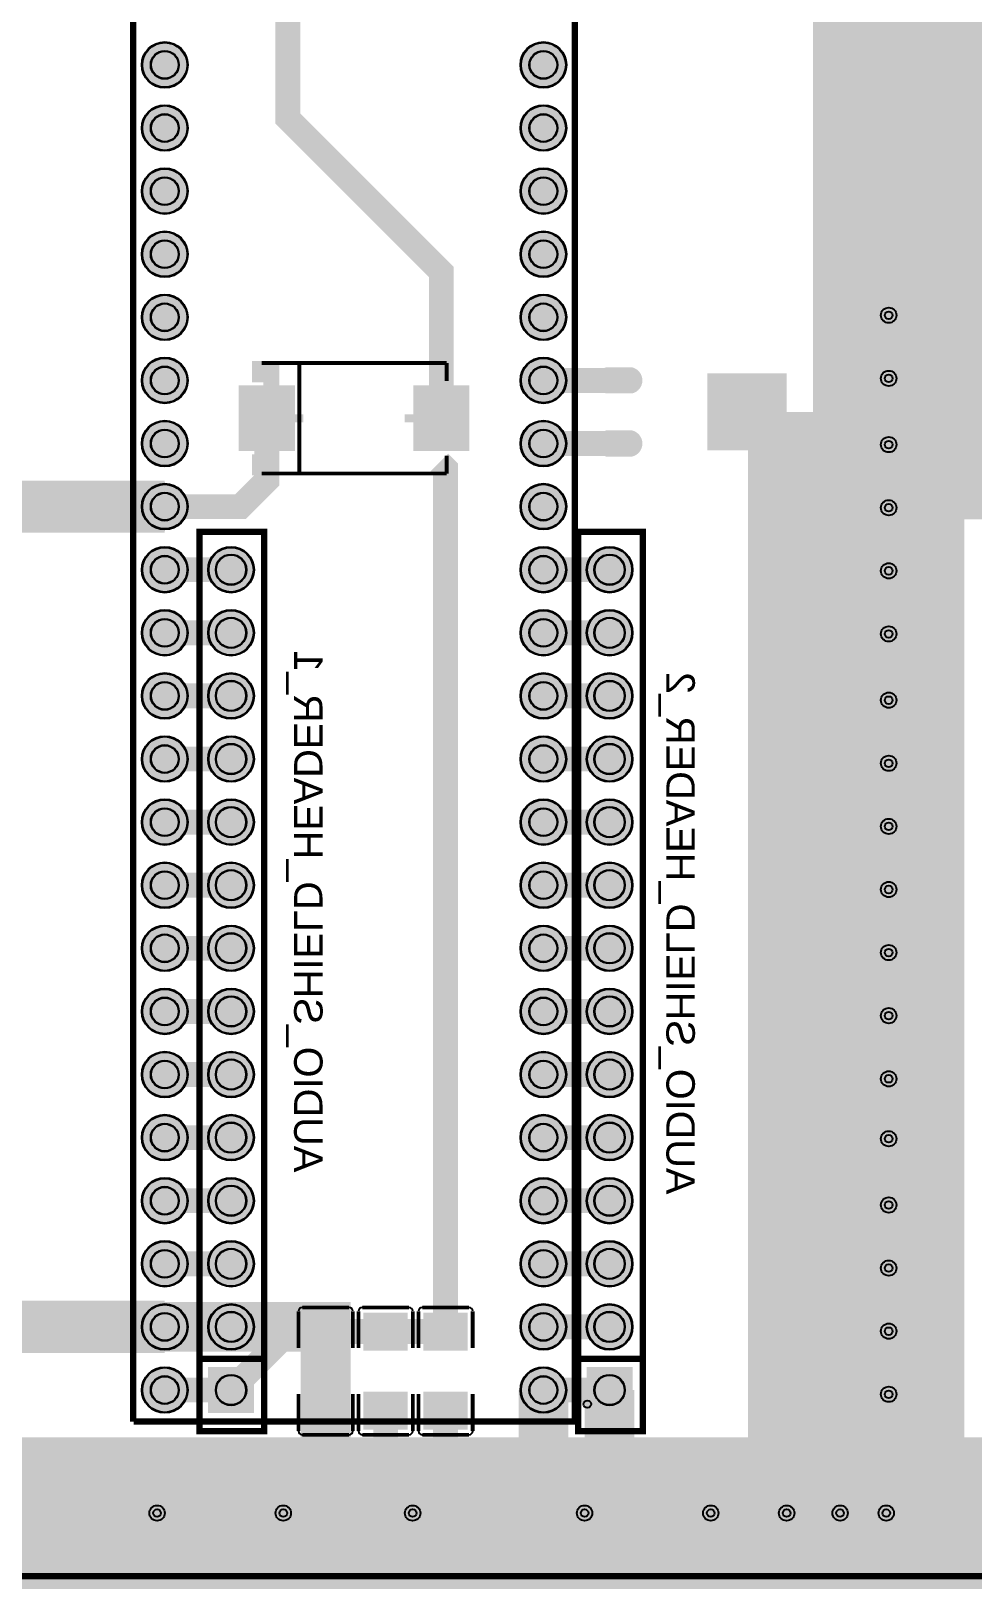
# Model space of a CAD drawing. Header units: millimetres. Extents: x 4 to 167, y 3 to 129.
# Drawn here: x 54.8 to 92.7, y 3.2 to 65.9 of the extents above; entities that cross this region are included whole.
import ezdxf

# ---------------------------------------------------------------- set-up
doc = ezdxf.new("R2010")
doc.units = ezdxf.units.MM
for name, color, linetype, true_color in [('BoardOutLine', 7, 'Continuous', 0xff00ff), ('BottomLayer', 7, 'Continuous', 0x0000ff), ('BottomSilkLayer', 7, 'Continuous', 0x66cc33), ('BottomSolderMaskLayer', 7, 'Continuous', 0xaa00ff), ('Document', 7, 'Continuous', 0xffffff), ('Hole', 7, 'Continuous', 0x222222), ('Multi-Layer', 7, 'Continuous', 0xc0c0c0), ('TopLayer', 7, 'Continuous', 0xff0000), ('TopPasteMaskLayer', 7, 'Continuous', 0x808080), ('TopSilkLayer', 7, 'Continuous', 0xffcc00), ('TopSolderMaskLayer', 7, 'Continuous', 0x800080)]:
    doc.layers.add(name, color=color, linetype=linetype, true_color=true_color)
doc.styles.get("Standard").update_dxf_attribs({"font": 'arial.ttf'})

msp = doc.modelspace()

# ---------------------------------------------------------------- hatches: boundary and pattern name
at = {"layer": 'BottomLayer'}
for points in [[(109.601, 59.436), (109.601, 84.328), (89.465, 84.328), (89.338, 84.201), (89.338, 58.928)], [(101.971, 46.228), (101.971, 59.426), (101.981, 59.436), (90.551, 59.436), (89.535, 60.452), (89.535, 46.426), (89.338, 46.228)]]:
    msp.add_hatch(color=256, dxfattribs=at).paths.add_polyline_path(points)
at = {"layer": 'BottomSolderMaskLayer'}
for points in [[(59.273, 64.516, 1), (61.124, 64.516, 1)], [(74.513, 64.516, 1), (76.364, 64.516, 1)], [(59.273, 61.976, 1), (61.124, 61.976, 1)], [(74.513, 61.976, 1), (76.364, 61.976, 1)], [(59.273, 59.436, 1), (61.124, 59.436, 1)], [(74.513, 59.436, 1), (76.364, 59.436, 1)], [(59.273, 56.896, 1), (61.124, 56.896, 1)], [(74.513, 56.896, 1), (76.364, 56.896, 1)], [(59.273, 54.356, 1), (61.124, 54.356, 1)], [(74.513, 54.356, 1), (76.364, 54.356, 1)], [(59.273, 51.816, 1), (61.124, 51.816, 1)], [(74.513, 51.816, 1), (76.364, 51.816, 1)], [(59.273, 49.276, 1), (61.124, 49.276, 1)], [(74.513, 49.276, 1), (76.364, 49.276, 1)], [(59.273, 46.736, 1), (61.124, 46.736, 1)], [(74.513, 46.736, 1), (76.364, 46.736, 1)], [(59.273, 44.196, 1), (61.124, 44.196, 1)], [(61.94, 44.196, 1), (63.791, 44.196, 1)], [(74.513, 44.196, 1), (76.364, 44.196, 1)], [(77.18, 44.196, 1), (79.031, 44.196, 1)], [(59.273, 41.656, 1), (61.124, 41.656, 1)], [(61.94, 41.656, 1), (63.791, 41.656, 1)], [(74.513, 41.656, 1), (76.364, 41.656, 1)], [(77.18, 41.656, 1), (79.031, 41.656, 1)], [(59.273, 39.116, 1), (61.124, 39.116, 1)], [(61.94, 39.116, 1), (63.791, 39.116, 1)], [(74.513, 39.116, 1), (76.364, 39.116, 1)], [(77.18, 39.116, 1), (79.031, 39.116, 1)], [(59.273, 36.576, 1), (61.124, 36.576, 1)], [(61.94, 36.576, 1), (63.791, 36.576, 1)], [(74.513, 36.576, 1), (76.364, 36.576, 1)], [(77.18, 36.576, 1), (79.031, 36.576, 1)], [(59.273, 34.036, 1), (61.124, 34.036, 1)], [(61.94, 34.036, 1), (63.791, 34.036, 1)], [(74.513, 34.036, 1), (76.364, 34.036, 1)], [(77.18, 34.036, 1), (79.031, 34.036, 1)], [(59.273, 31.496, 1), (61.124, 31.496, 1)], [(61.94, 31.496, 1), (63.791, 31.496, 1)], [(74.513, 31.496, 1), (76.364, 31.496, 1)], [(77.18, 31.496, 1), (79.031, 31.496, 1)], [(59.273, 28.956, 1), (61.124, 28.956, 1)], [(61.94, 28.956, 1), (63.791, 28.956, 1)], [(74.513, 28.956, 1), (76.364, 28.956, 1)], [(77.18, 28.956, 1), (79.031, 28.956, 1)], [(59.273, 26.416, 1), (61.124, 26.416, 1)], [(61.94, 26.416, 1), (63.791, 26.416, 1)], [(74.513, 26.416, 1), (76.364, 26.416, 1)], [(77.18, 26.416, 1), (79.031, 26.416, 1)], [(59.273, 23.876, 1), (61.124, 23.876, 1)], [(61.94, 23.876, 1), (63.791, 23.876, 1)], [(74.513, 23.876, 1), (76.364, 23.876, 1)], [(77.18, 23.876, 1), (79.031, 23.876, 1)], [(59.273, 21.336, 1), (61.124, 21.336, 1)], [(61.94, 21.336, 1), (63.791, 21.336, 1)], [(74.513, 21.336, 1), (76.364, 21.336, 1)], [(77.18, 21.336, 1), (79.031, 21.336, 1)], [(59.273, 18.796, 1), (61.124, 18.796, 1)], [(61.94, 18.796, 1), (63.791, 18.796, 1)], [(74.513, 18.796, 1), (76.364, 18.796, 1)], [(77.18, 18.796, 1), (79.031, 18.796, 1)], [(59.273, 16.256, 1), (61.124, 16.256, 1)], [(61.94, 16.256, 1), (63.791, 16.256, 1)], [(74.513, 16.256, 1), (76.364, 16.256, 1)], [(77.18, 16.256, 1), (79.031, 16.256, 1)], [(59.273, 13.716, 1), (61.124, 13.716, 1)], [(61.94, 13.716, 1), (63.791, 13.716, 1)], [(74.513, 13.716, 1), (76.364, 13.716, 1)], [(77.18, 13.716, 1), (79.031, 13.716, 1)], [(59.273, 11.176, 1), (61.124, 11.176, 1)], [(63.791, 10.251), (63.791, 12.101), (61.94, 12.101), (61.94, 10.251)], [(74.513, 11.176, 1), (76.364, 11.176, 1)], [(79.031, 10.251), (79.031, 12.101), (77.18, 12.101), (77.18, 10.251)]]:
    msp.add_hatch(color=256, dxfattribs=at).paths.add_polyline_path(points)
at = {"layer": 'Document'}
for points in [[(64.168, 52.442), (64.168, 51.367), (64.813, 51.367), (64.813, 52.442)], [(64.974, 51.367), (64.974, 49.217), (65.297, 49.217), (65.297, 51.367)], [(64.491, 50.453), (64.491, 50.131), (65.781, 50.131), (65.781, 50.453)], [(71.146, 50.453), (71.146, 50.131), (69.856, 50.131), (69.856, 50.453)], [(64.168, 48.142), (64.168, 49.217), (64.813, 49.217), (64.813, 48.142)]]:
    msp.add_hatch(color=256, dxfattribs=at).paths.add_polyline_path(points)
at = {"layer": 'Multi-Layer'}
for points in [[(59.298, 64.516, 1), (61.098, 64.516, 1)], [(74.538, 64.516, 1), (76.338, 64.516, 1)], [(59.298, 61.976, 1), (61.098, 61.976, 1)], [(74.538, 61.976, 1), (76.338, 61.976, 1)], [(59.298, 59.436, 1), (61.098, 59.436, 1)], [(74.538, 59.436, 1), (76.338, 59.436, 1)], [(59.298, 56.896, 1), (61.098, 56.896, 1)], [(74.538, 56.896, 1), (76.338, 56.896, 1)], [(59.298, 54.356, 1), (61.098, 54.356, 1)], [(74.538, 54.356, 1), (76.338, 54.356, 1)], [(59.298, 51.816, 1), (61.098, 51.816, 1)], [(74.538, 51.816, 1), (76.338, 51.816, 1)], [(59.298, 49.276, 1), (61.098, 49.276, 1)], [(74.538, 49.276, 1), (76.338, 49.276, 1)], [(59.298, 46.736, 1), (61.098, 46.736, 1)], [(74.538, 46.736, 1), (76.338, 46.736, 1)], [(59.298, 44.196, 1), (61.098, 44.196, 1)], [(61.965, 44.196, 1), (63.765, 44.196, 1)], [(74.538, 44.196, 1), (76.338, 44.196, 1)], [(77.205, 44.196, 1), (79.005, 44.196, 1)], [(59.298, 41.656, 1), (61.098, 41.656, 1)], [(61.965, 41.656, 1), (63.765, 41.656, 1)], [(74.538, 41.656, 1), (76.338, 41.656, 1)], [(77.205, 41.656, 1), (79.005, 41.656, 1)], [(59.298, 39.116, 1), (61.098, 39.116, 1)], [(61.965, 39.116, 1), (63.765, 39.116, 1)], [(74.538, 39.116, 1), (76.338, 39.116, 1)], [(77.205, 39.116, 1), (79.005, 39.116, 1)], [(59.298, 36.576, 1), (61.098, 36.576, 1)], [(61.965, 36.576, 1), (63.765, 36.576, 1)], [(74.538, 36.576, 1), (76.338, 36.576, 1)], [(77.205, 36.576, 1), (79.005, 36.576, 1)], [(59.298, 34.036, 1), (61.098, 34.036, 1)], [(61.965, 34.036, 1), (63.765, 34.036, 1)], [(74.538, 34.036, 1), (76.338, 34.036, 1)], [(77.205, 34.036, 1), (79.005, 34.036, 1)], [(59.298, 31.496, 1), (61.098, 31.496, 1)], [(61.965, 31.496, 1), (63.765, 31.496, 1)], [(74.538, 31.496, 1), (76.338, 31.496, 1)], [(77.205, 31.496, 1), (79.005, 31.496, 1)], [(59.298, 28.956, 1), (61.098, 28.956, 1)], [(61.965, 28.956, 1), (63.765, 28.956, 1)], [(74.538, 28.956, 1), (76.338, 28.956, 1)], [(77.205, 28.956, 1), (79.005, 28.956, 1)], [(59.298, 26.416, 1), (61.098, 26.416, 1)], [(61.965, 26.416, 1), (63.765, 26.416, 1)], [(74.538, 26.416, 1), (76.338, 26.416, 1)], [(77.205, 26.416, 1), (79.005, 26.416, 1)], [(59.298, 23.876, 1), (61.098, 23.876, 1)], [(61.965, 23.876, 1), (63.765, 23.876, 1)], [(74.538, 23.876, 1), (76.338, 23.876, 1)], [(77.205, 23.876, 1), (79.005, 23.876, 1)], [(59.298, 21.336, 1), (61.098, 21.336, 1)], [(61.965, 21.336, 1), (63.765, 21.336, 1)], [(74.538, 21.336, 1), (76.338, 21.336, 1)], [(77.205, 21.336, 1), (79.005, 21.336, 1)], [(59.298, 18.796, 1), (61.098, 18.796, 1)], [(61.965, 18.796, 1), (63.765, 18.796, 1)], [(74.538, 18.796, 1), (76.338, 18.796, 1)], [(77.205, 18.796, 1), (79.005, 18.796, 1)], [(59.298, 16.256, 1), (61.098, 16.256, 1)], [(61.965, 16.256, 1), (63.765, 16.256, 1)], [(74.538, 16.256, 1), (76.338, 16.256, 1)], [(77.205, 16.256, 1), (79.005, 16.256, 1)], [(59.298, 13.716, 1), (61.098, 13.716, 1)], [(61.965, 13.716, 1), (63.765, 13.716, 1)], [(74.538, 13.716, 1), (76.338, 13.716, 1)], [(77.205, 13.716, 1), (79.005, 13.716, 1)], [(59.298, 11.176, 1), (61.098, 11.176, 1)], [(63.765, 10.276), (63.765, 12.076), (61.965, 12.076), (61.965, 10.276)], [(74.538, 11.176, 1), (76.338, 11.176, 1)], [(79.005, 10.276), (79.005, 12.076), (77.205, 12.076), (77.205, 10.276)]]:
    msp.add_hatch(color=256, dxfattribs=at).paths.add_polyline_path(points)
at = {"layer": 'TopLayer'}
for points in [[(77.986, 51.316, -0.785398), (77.986, 52.316), (78.986, 52.316, -0.785398), (78.986, 51.316)], [(65.411, 51.588), (65.411, 48.996), (63.203, 48.996), (63.203, 51.588)], [(70.226, 51.588), (70.226, 48.996), (72.433, 48.996), (72.433, 51.588)], [(78.986, 49.776, -0.785398), (78.986, 48.776), (77.986, 48.776, -0.785398), (77.986, 49.776)], [(67.539, 12.788), (65.811, 12.788), (65.811, 14.273), (67.539, 14.273)], [(69.952, 12.788), (68.224, 12.788), (68.224, 14.273), (69.952, 14.273)], [(72.365, 12.788), (70.637, 12.788), (70.637, 14.273), (72.365, 14.273)], [(67.539, 11.088), (65.811, 11.088), (65.811, 9.603), (67.539, 9.603)], [(69.952, 11.088), (68.224, 11.088), (68.224, 9.603), (69.952, 9.603)], [(72.365, 11.088), (70.637, 11.088), (70.637, 9.603), (72.365, 9.603)]]:
    msp.add_hatch(color=256, dxfattribs=at).paths.add_polyline_path(points)
at = {"layer": 'TopPasteMaskLayer'}
for points in [[(77.986, 51.316, -0.785398), (77.986, 52.316), (78.986, 52.316, -0.785398), (78.986, 51.316)], [(65.411, 51.588), (65.411, 48.996), (63.203, 48.996), (63.203, 51.588)], [(70.226, 51.588), (70.226, 48.996), (72.433, 48.996), (72.433, 51.588)], [(78.986, 49.776, -0.785398), (78.986, 48.776), (77.986, 48.776, -0.785398), (77.986, 49.776)], [(67.439, 12.788), (67.069, 12.788), (66.969, 12.888), (66.969, 13.193), (66.869, 13.293), (66.481, 13.293), (66.381, 13.193), (66.381, 12.888), (66.281, 12.788), (65.911, 12.788), (65.811, 12.888), (65.811, 14.173), (65.911, 14.273), (67.439, 14.273), (67.539, 14.173), (67.539, 12.888)], [(69.852, 12.788), (69.482, 12.788), (69.382, 12.888), (69.382, 13.193), (69.282, 13.293), (68.894, 13.293), (68.794, 13.193), (68.794, 12.888), (68.694, 12.788), (68.324, 12.788), (68.224, 12.888), (68.224, 14.173), (68.324, 14.273), (69.852, 14.273), (69.952, 14.173), (69.952, 12.888)], [(72.265, 12.788), (71.895, 12.788), (71.795, 12.888), (71.795, 13.193), (71.695, 13.293), (71.307, 13.293), (71.207, 13.193), (71.207, 12.888), (71.107, 12.788), (70.737, 12.788), (70.637, 12.888), (70.637, 14.173), (70.737, 14.273), (72.265, 14.273), (72.365, 14.173), (72.365, 12.888)], [(67.439, 11.088), (67.069, 11.088), (66.969, 10.988), (66.969, 10.683), (66.869, 10.583), (66.481, 10.583), (66.381, 10.683), (66.381, 10.988), (66.281, 11.088), (65.911, 11.088), (65.811, 10.988), (65.811, 9.703), (65.911, 9.603), (67.439, 9.603), (67.539, 9.703), (67.539, 10.988)], [(69.852, 11.088), (69.482, 11.088), (69.382, 10.988), (69.382, 10.683), (69.282, 10.583), (68.894, 10.583), (68.794, 10.683), (68.794, 10.988), (68.694, 11.088), (68.324, 11.088), (68.224, 10.988), (68.224, 9.703), (68.324, 9.603), (69.852, 9.603), (69.952, 9.703), (69.952, 10.988)], [(72.265, 11.088), (71.895, 11.088), (71.795, 10.988), (71.795, 10.683), (71.695, 10.583), (71.307, 10.583), (71.207, 10.683), (71.207, 10.988), (71.107, 11.088), (70.737, 11.088), (70.637, 10.988), (70.637, 9.703), (70.737, 9.603), (72.265, 9.603), (72.365, 9.703), (72.365, 10.988)]]:
    msp.add_hatch(color=256, dxfattribs=at).paths.add_polyline_path(points)
at = {"layer": 'TopSilkLayer'}
for points in [[(64.168, 52.595), (64.168, 51.741), (63.711, 51.741), (63.711, 52.595)], [(64.168, 47.99), (64.168, 48.844), (63.711, 48.844), (63.711, 47.99)]]:
    msp.add_hatch(color=256, dxfattribs=at).paths.add_polyline_path(points)
at = {"layer": 'TopSolderMaskLayer'}
for points in [[(59.273, 64.516, 1), (61.124, 64.516, 1)], [(74.513, 64.516, 1), (76.364, 64.516, 1)], [(59.273, 61.976, 1), (61.124, 61.976, 1)], [(74.513, 61.976, 1), (76.364, 61.976, 1)], [(59.273, 59.436, 1), (61.124, 59.436, 1)], [(74.513, 59.436, 1), (76.364, 59.436, 1)], [(59.273, 56.896, 1), (61.124, 56.896, 1)], [(74.513, 56.896, 1), (76.364, 56.896, 1)], [(59.273, 54.356, 1), (61.124, 54.356, 1)], [(74.513, 54.356, 1), (76.364, 54.356, 1)], [(59.273, 51.816, 1), (61.124, 51.816, 1)], [(74.513, 51.816, 1), (76.364, 51.816, 1)], [(77.961, 51.291, -0.785398), (77.961, 52.342), (79.012, 52.342, -0.785398), (79.012, 51.291)], [(65.436, 51.614), (65.436, 48.971), (63.178, 48.971), (63.178, 51.614)], [(70.2, 51.614), (70.2, 48.971), (72.459, 48.971), (72.459, 51.614)], [(59.273, 49.276, 1), (61.124, 49.276, 1)], [(74.513, 49.276, 1), (76.364, 49.276, 1)], [(79.012, 49.801, -0.785398), (79.012, 48.751), (77.961, 48.751, -0.785398), (77.961, 49.801)], [(59.273, 46.736, 1), (61.124, 46.736, 1)], [(74.513, 46.736, 1), (76.364, 46.736, 1)], [(59.273, 44.196, 1), (61.124, 44.196, 1)], [(61.94, 44.196, 1), (63.791, 44.196, 1)], [(74.513, 44.196, 1), (76.364, 44.196, 1)], [(77.18, 44.196, 1), (79.031, 44.196, 1)], [(59.273, 41.656, 1), (61.124, 41.656, 1)], [(61.94, 41.656, 1), (63.791, 41.656, 1)], [(74.513, 41.656, 1), (76.364, 41.656, 1)], [(77.18, 41.656, 1), (79.031, 41.656, 1)], [(59.273, 39.116, 1), (61.124, 39.116, 1)], [(61.94, 39.116, 1), (63.791, 39.116, 1)], [(74.513, 39.116, 1), (76.364, 39.116, 1)], [(77.18, 39.116, 1), (79.031, 39.116, 1)], [(59.273, 36.576, 1), (61.124, 36.576, 1)], [(61.94, 36.576, 1), (63.791, 36.576, 1)], [(74.513, 36.576, 1), (76.364, 36.576, 1)], [(77.18, 36.576, 1), (79.031, 36.576, 1)], [(59.273, 34.036, 1), (61.124, 34.036, 1)], [(61.94, 34.036, 1), (63.791, 34.036, 1)], [(74.513, 34.036, 1), (76.364, 34.036, 1)], [(77.18, 34.036, 1), (79.031, 34.036, 1)], [(59.273, 31.496, 1), (61.124, 31.496, 1)], [(61.94, 31.496, 1), (63.791, 31.496, 1)], [(74.513, 31.496, 1), (76.364, 31.496, 1)], [(77.18, 31.496, 1), (79.031, 31.496, 1)], [(59.273, 28.956, 1), (61.124, 28.956, 1)], [(61.94, 28.956, 1), (63.791, 28.956, 1)], [(74.513, 28.956, 1), (76.364, 28.956, 1)], [(77.18, 28.956, 1), (79.031, 28.956, 1)], [(59.273, 26.416, 1), (61.124, 26.416, 1)], [(61.94, 26.416, 1), (63.791, 26.416, 1)], [(74.513, 26.416, 1), (76.364, 26.416, 1)], [(77.18, 26.416, 1), (79.031, 26.416, 1)], [(59.273, 23.876, 1), (61.124, 23.876, 1)], [(61.94, 23.876, 1), (63.791, 23.876, 1)], [(74.513, 23.876, 1), (76.364, 23.876, 1)], [(77.18, 23.876, 1), (79.031, 23.876, 1)], [(59.273, 21.336, 1), (61.124, 21.336, 1)], [(61.94, 21.336, 1), (63.791, 21.336, 1)], [(74.513, 21.336, 1), (76.364, 21.336, 1)], [(77.18, 21.336, 1), (79.031, 21.336, 1)], [(59.273, 18.796, 1), (61.124, 18.796, 1)], [(61.94, 18.796, 1), (63.791, 18.796, 1)], [(74.513, 18.796, 1), (76.364, 18.796, 1)], [(77.18, 18.796, 1), (79.031, 18.796, 1)], [(59.273, 16.256, 1), (61.124, 16.256, 1)], [(61.94, 16.256, 1), (63.791, 16.256, 1)], [(74.513, 16.256, 1), (76.364, 16.256, 1)], [(77.18, 16.256, 1), (79.031, 16.256, 1)], [(59.273, 13.716, 1), (61.124, 13.716, 1)], [(61.94, 13.716, 1), (63.791, 13.716, 1)], [(74.513, 13.716, 1), (76.364, 13.716, 1)], [(77.18, 13.716, 1), (79.031, 13.716, 1)], [(67.569, 12.766), (65.782, 12.766), (65.782, 14.295), (67.569, 14.295)], [(69.982, 12.766), (68.195, 12.766), (68.195, 14.295), (69.982, 14.295)], [(72.395, 12.766), (70.608, 12.766), (70.608, 14.295), (72.395, 14.295)], [(59.273, 11.176, 1), (61.124, 11.176, 1)], [(63.791, 10.251), (63.791, 12.101), (61.94, 12.101), (61.94, 10.251)], [(74.513, 11.176, 1), (76.364, 11.176, 1)], [(79.031, 10.251), (79.031, 12.101), (77.18, 12.101), (77.18, 10.251)], [(67.569, 11.11), (65.782, 11.11), (65.782, 9.581), (67.569, 9.581)], [(69.982, 11.11), (68.195, 11.11), (68.195, 9.581), (69.982, 9.581)], [(72.395, 11.11), (70.608, 11.11), (70.608, 9.581), (72.395, 9.581)]]:
    msp.add_hatch(color=256, dxfattribs=at).paths.add_polyline_path(points)

# ---------------------------------------------------------------- linework, layer by layer
at = {"layer": 'BoardOutLine', "const_width": 0.254}
msp.add_lwpolyline([(4.166, 128.677), (166.879, 128.677), (166.879, 3.683), (4.166, 3.683), (4.166, 128.677)], close=True, dxfattribs=at)
at = {"layer": 'BottomLayer'}
for points, const_width in [([(89.338, 126.111), (89.338, 6.223)], 6), ([(113.076, 59.436), (89.337, 59.436)], 1), ([(117.094, 53.594), (89.338, 53.594)], 1), ([(51.944, 44.406), (51.944, 46.736), (60.198, 46.736)], 2), ([(60.198, 13.716), (51.944, 13.716), (51.944, 26.626)], 2), ([(62.865, 13.716), (60.198, 13.716)], 2), ([(62.865, 13.716), (66.675, 13.716), (66.675, 6.223)], 2), ([(75.438, 11.176), (75.438, 6.223)], 2), ([(78.105, 11.176), (78.105, 6.223)], 2), ([(6.731, 6.223), (150.156, 6.223)], 6)]:
    msp.add_lwpolyline(points, dxfattribs=dict(at, const_width=const_width))
at = {"layer": 'BottomSilkLayer', "const_width": 0.254}
for points in [[(64.205, 45.466), (64.205, 45.72), (61.595, 45.72), (61.595, 45.466)], [(79.445, 45.466), (79.445, 45.72), (76.835, 45.72), (76.835, 45.466)], [(61.595, 9.906), (61.595, 45.466)], [(64.205, 9.906), (64.205, 45.466)], [(76.835, 9.906), (76.835, 45.466)], [(79.445, 9.906), (79.445, 45.466)], [(64.205, 12.43), (61.595, 12.43)], [(79.445, 12.43), (76.835, 12.43)], [(64.205, 9.906), (64.205, 9.525), (61.595, 9.525), (61.595, 9.906)], [(79.445, 9.906), (79.445, 9.525), (76.835, 9.525), (76.835, 9.906)]]:
    msp.add_lwpolyline(points, dxfattribs=at)
at = {"layer": 'BottomSolderMaskLayer'}
for points, const_width in [([(89.338, 126.111), (89.338, 6.223)], 6.102), ([(60.198, 13.716), (51.944, 13.716), (51.944, 46.736), (60.198, 46.736)], 2.102), ([(6.731, 6.223), (150.156, 6.223)], 6.102), ([(6.731, 6.223), (164.338, 6.223)], 6.102)]:
    msp.add_lwpolyline(points, dxfattribs=dict(at, const_width=const_width))
for centre, radius in [((60.198, 64.516), 0.925), ((75.438, 64.516), 0.925), ((60.198, 64.516), 0.566), ((75.438, 64.516), 0.566), ((60.198, 61.976), 0.925), ((75.438, 61.976), 0.925), ((60.198, 61.976), 0.566), ((75.438, 61.976), 0.566), ((60.198, 59.436), 0.925), ((75.438, 59.436), 0.925), ((60.198, 59.436), 0.566), ((75.438, 59.436), 0.566), ((60.198, 56.896), 0.925), ((75.438, 56.896), 0.925), ((60.198, 56.896), 0.566), ((75.438, 56.896), 0.566), ((60.198, 54.356), 0.925), ((75.438, 54.356), 0.925), ((60.198, 54.356), 0.566), ((75.438, 54.356), 0.566), ((60.198, 51.816), 0.925), ((75.438, 51.816), 0.925), ((60.198, 51.816), 0.566), ((75.438, 51.816), 0.566), ((60.198, 49.276), 0.925), ((75.438, 49.276), 0.925), ((60.198, 49.276), 0.566), ((75.438, 49.276), 0.566), ((60.198, 46.736), 0.925), ((75.438, 46.736), 0.925), ((60.198, 46.736), 0.566), ((75.438, 46.736), 0.566), ((60.198, 44.196), 0.925), ((60.198, 44.196), 0.566), ((62.865, 44.196), 0.925), ((62.865, 44.196), 0.617), ((75.438, 44.196), 0.925), ((75.438, 44.196), 0.566), ((78.105, 44.196), 0.925), ((78.105, 44.196), 0.617), ((60.198, 41.656), 0.925), ((60.198, 41.656), 0.566), ((62.865, 41.656), 0.925), ((62.865, 41.656), 0.617), ((75.438, 41.656), 0.925), ((75.438, 41.656), 0.566), ((78.105, 41.656), 0.925), ((78.105, 41.656), 0.617), ((60.198, 39.116), 0.925), ((60.198, 39.116), 0.566), ((62.865, 39.116), 0.925), ((62.865, 39.116), 0.617), ((75.438, 39.116), 0.925), ((75.438, 39.116), 0.566), ((78.105, 39.116), 0.925), ((78.105, 39.116), 0.617), ((60.198, 36.576), 0.925), ((60.198, 36.576), 0.566), ((62.865, 36.576), 0.925), ((62.865, 36.576), 0.617), ((75.438, 36.576), 0.925), ((75.438, 36.576), 0.566), ((78.105, 36.576), 0.925), ((78.105, 36.576), 0.617), ((60.198, 34.036), 0.925), ((60.198, 34.036), 0.566), ((62.865, 34.036), 0.925), ((62.865, 34.036), 0.617), ((75.438, 34.036), 0.925), ((75.438, 34.036), 0.566), ((78.105, 34.036), 0.925), ((78.105, 34.036), 0.617), ((60.198, 31.496), 0.925), ((60.198, 31.496), 0.566), ((62.865, 31.496), 0.925), ((62.865, 31.496), 0.617), ((75.438, 31.496), 0.925), ((75.438, 31.496), 0.566), ((78.105, 31.496), 0.925), ((78.105, 31.496), 0.617), ((60.198, 28.956), 0.925), ((60.198, 28.956), 0.566), ((62.865, 28.956), 0.925), ((62.865, 28.956), 0.617), ((75.438, 28.956), 0.925), ((75.438, 28.956), 0.566), ((78.105, 28.956), 0.925), ((78.105, 28.956), 0.617), ((60.198, 26.416), 0.925), ((60.198, 26.416), 0.566), ((62.865, 26.416), 0.925), ((62.865, 26.416), 0.617), ((75.438, 26.416), 0.925), ((75.438, 26.416), 0.566), ((78.105, 26.416), 0.925), ((78.105, 26.416), 0.617), ((60.198, 23.876), 0.925), ((62.865, 23.876), 0.925), ((62.865, 23.876), 0.617), ((75.438, 23.876), 0.925), ((78.105, 23.876), 0.925), ((78.105, 23.876), 0.617), ((60.198, 23.876), 0.566), ((75.438, 23.876), 0.566), ((60.198, 21.336), 0.925), ((62.865, 21.336), 0.925), ((62.865, 21.336), 0.617), ((75.438, 21.336), 0.925), ((78.105, 21.336), 0.925), ((78.105, 21.336), 0.617), ((60.198, 21.336), 0.566), ((75.438, 21.336), 0.566), ((60.198, 18.796), 0.925), ((62.865, 18.796), 0.925), ((75.438, 18.796), 0.925), ((78.105, 18.796), 0.925), ((60.198, 18.796), 0.566), ((62.865, 18.796), 0.617), ((75.438, 18.796), 0.566), ((78.105, 18.796), 0.617), ((60.198, 16.256), 0.925), ((62.865, 16.256), 0.925), ((75.438, 16.256), 0.925), ((78.105, 16.256), 0.925), ((60.198, 16.256), 0.566), ((62.865, 16.256), 0.617), ((75.438, 16.256), 0.566), ((78.105, 16.256), 0.617), ((60.198, 13.716), 0.925), ((62.865, 13.716), 0.925), ((75.438, 13.716), 0.925), ((78.105, 13.716), 0.925), ((60.198, 13.716), 0.566), ((62.865, 13.716), 0.617), ((75.438, 13.716), 0.566), ((78.105, 13.716), 0.617), ((60.198, 11.176), 0.925), ((75.438, 11.176), 0.925), ((60.198, 11.176), 0.566), ((62.865, 11.176), 0.617), ((75.438, 11.176), 0.566), ((78.105, 11.176), 0.617)]:
    msp.add_circle(centre, radius, dxfattribs=at)
at = {"layer": 'Hole'}
for centre in [(89.338, 54.438), (89.338, 51.898), (89.338, 49.231), (89.338, 46.691), (89.338, 44.151), (89.338, 41.611), (89.338, 38.944), (89.338, 36.404), (89.338, 33.864), (89.338, 31.324), (89.338, 28.784), (89.338, 26.244), (89.338, 23.704), (89.338, 21.291), (89.338, 18.624), (89.338, 16.084), (89.338, 13.544), (89.338, 11.004), (59.889, 6.223), (59.889, 6.223), (64.969, 6.223), (64.969, 6.223), (70.176, 6.223), (70.176, 6.223), (77.096, 6.223), (82.176, 6.223), (82.176, 6.223), (85.231, 6.223), (87.383, 6.223), (89.241, 6.223)]:
    msp.add_circle(centre, 0.155, dxfattribs=at)
at = {"layer": 'Multi-Layer'}
for centre, radius in [((60.198, 64.516), 0.9), ((75.438, 64.516), 0.9), ((60.198, 64.516), 0.55), ((75.438, 64.516), 0.55), ((60.198, 61.976), 0.9), ((75.438, 61.976), 0.9), ((60.198, 61.976), 0.55), ((75.438, 61.976), 0.55), ((60.198, 59.436), 0.9), ((75.438, 59.436), 0.9), ((60.198, 59.436), 0.55), ((75.438, 59.436), 0.55), ((60.198, 56.896), 0.9), ((75.438, 56.896), 0.9), ((60.198, 56.896), 0.55), ((75.438, 56.896), 0.55), ((60.198, 54.356), 0.9), ((75.438, 54.356), 0.9), ((60.198, 54.356), 0.55), ((75.438, 54.356), 0.55), ((89.338, 54.438), 0.31), ((60.198, 51.816), 0.9), ((75.438, 51.816), 0.9), ((60.198, 51.816), 0.55), ((75.438, 51.816), 0.55), ((89.338, 51.898), 0.31), ((60.198, 49.276), 0.9), ((75.438, 49.276), 0.9), ((60.198, 49.276), 0.55), ((75.438, 49.276), 0.55), ((89.338, 49.231), 0.31), ((60.198, 46.736), 0.9), ((60.198, 46.736), 0.55), ((75.438, 46.736), 0.9), ((75.438, 46.736), 0.55), ((89.338, 46.691), 0.31), ((60.198, 44.196), 0.9), ((60.198, 44.196), 0.55), ((62.865, 44.196), 0.9), ((62.865, 44.196), 0.6), ((75.438, 44.196), 0.9), ((75.438, 44.196), 0.55), ((78.105, 44.196), 0.9), ((78.105, 44.196), 0.6), ((89.338, 44.151), 0.31), ((60.198, 41.656), 0.9), ((60.198, 41.656), 0.55), ((62.865, 41.656), 0.9), ((62.865, 41.656), 0.6), ((75.438, 41.656), 0.9), ((75.438, 41.656), 0.55), ((78.105, 41.656), 0.9), ((78.105, 41.656), 0.6), ((89.338, 41.611), 0.31), ((60.198, 39.116), 0.9), ((60.198, 39.116), 0.55), ((62.865, 39.116), 0.9), ((62.865, 39.116), 0.6), ((75.438, 39.116), 0.9), ((75.438, 39.116), 0.55), ((78.105, 39.116), 0.9), ((78.105, 39.116), 0.6), ((89.338, 38.944), 0.31), ((60.198, 36.576), 0.9), ((60.198, 36.576), 0.55), ((62.865, 36.576), 0.9), ((62.865, 36.576), 0.6), ((75.438, 36.576), 0.9), ((75.438, 36.576), 0.55), ((78.105, 36.576), 0.9), ((78.105, 36.576), 0.6), ((89.338, 36.404), 0.31), ((60.198, 34.036), 0.9), ((60.198, 34.036), 0.55), ((62.865, 34.036), 0.9), ((62.865, 34.036), 0.6), ((75.438, 34.036), 0.9), ((75.438, 34.036), 0.55), ((78.105, 34.036), 0.9), ((78.105, 34.036), 0.6), ((89.338, 33.864), 0.31), ((60.198, 31.496), 0.9), ((60.198, 31.496), 0.55), ((62.865, 31.496), 0.9), ((62.865, 31.496), 0.6), ((75.438, 31.496), 0.9), ((75.438, 31.496), 0.55), ((78.105, 31.496), 0.9), ((78.105, 31.496), 0.6), ((89.338, 31.324), 0.31), ((60.198, 28.956), 0.9), ((60.198, 28.956), 0.55), ((62.865, 28.956), 0.9), ((62.865, 28.956), 0.6), ((75.438, 28.956), 0.9), ((75.438, 28.956), 0.55), ((78.105, 28.956), 0.9), ((78.105, 28.956), 0.6), ((89.338, 28.784), 0.31), ((60.198, 26.416), 0.9), ((60.198, 26.416), 0.55), ((62.865, 26.416), 0.9), ((62.865, 26.416), 0.6), ((75.438, 26.416), 0.9), ((75.438, 26.416), 0.55), ((78.105, 26.416), 0.9), ((78.105, 26.416), 0.6), ((89.338, 26.244), 0.31), ((60.198, 23.876), 0.9), ((62.865, 23.876), 0.9), ((62.865, 23.876), 0.6), ((75.438, 23.876), 0.9), ((78.105, 23.876), 0.9), ((78.105, 23.876), 0.6), ((60.198, 23.876), 0.55), ((75.438, 23.876), 0.55), ((89.338, 23.704), 0.31), ((60.198, 21.336), 0.9), ((62.865, 21.336), 0.9), ((75.438, 21.336), 0.9), ((78.105, 21.336), 0.9), ((60.198, 21.336), 0.55), ((62.865, 21.336), 0.6), ((75.438, 21.336), 0.55), ((78.105, 21.336), 0.6), ((89.338, 21.291), 0.31), ((60.198, 18.796), 0.9), ((62.865, 18.796), 0.9), ((75.438, 18.796), 0.9), ((78.105, 18.796), 0.9), ((60.198, 18.796), 0.55), ((62.865, 18.796), 0.6), ((75.438, 18.796), 0.55), ((78.105, 18.796), 0.6), ((89.338, 18.624), 0.31), ((60.198, 16.256), 0.9), ((62.865, 16.256), 0.9), ((75.438, 16.256), 0.9), ((78.105, 16.256), 0.9), ((60.198, 16.256), 0.55), ((62.865, 16.256), 0.6), ((75.438, 16.256), 0.55), ((78.105, 16.256), 0.6), ((89.338, 16.084), 0.31), ((60.198, 13.716), 0.9), ((62.865, 13.716), 0.9), ((75.438, 13.716), 0.9), ((78.105, 13.716), 0.9), ((60.198, 13.716), 0.55), ((62.865, 13.716), 0.6), ((75.438, 13.716), 0.55), ((78.105, 13.716), 0.6), ((89.338, 13.544), 0.31), ((60.198, 11.176), 0.9), ((75.438, 11.176), 0.9), ((60.198, 11.176), 0.55), ((62.865, 11.176), 0.6), ((75.438, 11.176), 0.55), ((78.105, 11.176), 0.6), ((89.338, 11.004), 0.31), ((59.889, 6.223), 0.31), ((59.889, 6.223), 0.31), ((64.969, 6.223), 0.31), ((64.969, 6.223), 0.31), ((70.176, 6.223), 0.31), ((70.176, 6.223), 0.31), ((77.096, 6.223), 0.31), ((82.176, 6.223), 0.31), ((82.176, 6.223), 0.31), ((85.231, 6.223), 0.31), ((87.383, 6.223), 0.31), ((89.241, 6.223), 0.31)]:
    msp.add_circle(centre, radius, dxfattribs=at)
at = {"layer": 'TopLayer'}
for points, const_width in [([(89.241, 6.223), (89.281, 77.597)], 3), ([(65.151, 74.93), (65.151, 62.357), (71.328, 56.18), (71.328, 50.292)], 1), ([(75.438, 51.816), (78.486, 51.816)], 1), ([(85.231, 50.546), (82.042, 50.546)], 3), ([(85.231, 6.223), (85.231, 50.546)], 3), ([(60.198, 46.736), (63.246, 46.736), (64.308, 47.798), (64.308, 50.292)], 1), ([(75.438, 49.276), (78.486, 49.276)], 1), ([(71.247, 48.514), (71.501, 48.26), (71.501, 13.531)], 1), ([(60.198, 46.736), (51.943, 46.736)], 1), ([(60.198, 44.196), (62.865, 44.196)], 1), ([(75.438, 44.196), (78.105, 44.196)], 1), ([(60.198, 41.656), (62.865, 41.656)], 1), ([(75.438, 41.656), (78.105, 41.656)], 1), ([(62.865, 39.116), (60.198, 39.116)], 1), ([(78.105, 39.116), (75.438, 39.116)], 1), ([(60.198, 36.576), (62.865, 36.576)], 1), ([(75.438, 36.576), (78.105, 36.576)], 1), ([(62.865, 34.036), (60.198, 34.036)], 1), ([(78.105, 34.036), (75.438, 34.036)], 1), ([(60.198, 31.496), (62.865, 31.496)], 1), ([(75.438, 31.496), (78.105, 31.496)], 1), ([(62.865, 28.956), (60.198, 28.956)], 1), ([(78.105, 28.956), (75.438, 28.956)], 1), ([(60.198, 26.416), (62.865, 26.416)], 1), ([(75.438, 26.416), (78.105, 26.416)], 1), ([(62.865, 23.876), (60.198, 23.876)], 1), ([(78.105, 23.876), (75.438, 23.876)], 1), ([(60.198, 21.336), (62.865, 21.336)], 1), ([(75.438, 21.336), (78.105, 21.336)], 1), ([(60.198, 18.796), (62.865, 18.796)], 1), ([(78.105, 18.796), (75.438, 18.796)], 1), ([(60.198, 16.256), (62.865, 16.256)], 1), ([(75.438, 16.256), (78.105, 16.256)], 1), ([(60.198, 13.716), (62.865, 13.716)], 1), ([(62.865, 11.176), (65.22, 13.531), (66.675, 13.531)], 1), ([(66.675, 13.531), (69.088, 13.531)], 1), ([(69.088, 13.531), (71.501, 13.531)], 1), ([(78.105, 13.716), (75.438, 13.716)], 1), ([(60.198, 11.176), (62.865, 11.176)], 1), ([(75.438, 11.176), (78.105, 11.176)], 1), ([(75.438, 11.176), (75.438, 6.223)], 1), ([(78.105, 11.176), (78.105, 6.223)], 1), ([(66.675, 10.345), (66.675, 6.223)], 1), ([(69.088, 10.345), (69.088, 6.223)], 1), ([(71.501, 10.345), (71.501, 6.223)], 1), ([(53.619, 6.223), (48.412, 6.223)], 6), ([(59.889, 6.223), (53.619, 6.223)], 6), ([(64.969, 6.223), (59.889, 6.223)], 6), ([(70.176, 6.223), (64.969, 6.223)], 6), ([(77.096, 6.223), (70.176, 6.223)], 6), ([(82.176, 6.223), (77.096, 6.223)], 6), ([(87.383, 6.223), (82.176, 6.223)], 6), ([(96.056, 6.223), (87.383, 6.223)], 6)]:
    msp.add_lwpolyline(points, dxfattribs=dict(at, const_width=const_width))
at = {"layer": 'TopSilkLayer'}
for points, const_width in [([(58.928, 9.906), (58.928, 70.866), (76.708, 70.866), (76.708, 9.906), (58.943, 9.906)], 0.254), ([(71.544, 52.518), (64.092, 52.518)], 0.152), ([(65.614, 48.066), (65.614, 52.518)], 0.152), ([(71.544, 52.518), (71.544, 51.791)], 0.152), ([(71.544, 48.066), (71.544, 48.793)], 0.152), ([(71.544, 48.066), (64.092, 48.066)], 0.152), ([(65.583, 14.349), (65.583, 12.864)], 0.152), ([(67.615, 14.502), (65.735, 14.502)], 0.152), ([(67.768, 12.864), (67.768, 14.349)], 0.152), ([(67.996, 14.349), (67.996, 12.864)], 0.152), ([(70.028, 14.502), (68.148, 14.502)], 0.152), ([(70.181, 12.864), (70.181, 14.349)], 0.152), ([(70.409, 14.349), (70.409, 12.864)], 0.152), ([(72.441, 14.502), (70.561, 14.502)], 0.152), ([(72.594, 12.864), (72.594, 14.349)], 0.152), ([(65.583, 9.527), (65.583, 11.012)], 0.152), ([(67.768, 11.012), (67.768, 9.527)], 0.152), ([(67.996, 9.527), (67.996, 11.012)], 0.152), ([(70.181, 11.012), (70.181, 9.527)], 0.152), ([(70.409, 9.527), (70.409, 11.012)], 0.152), ([(72.594, 11.012), (72.594, 9.527)], 0.152), ([(67.615, 9.374), (65.735, 9.374)], 0.152), ([(70.028, 9.374), (68.148, 9.374)], 0.152), ([(72.441, 9.374), (70.561, 9.374)], 0.152)]:
    msp.add_lwpolyline(points, dxfattribs=dict(at, const_width=const_width))
msp.add_circle((77.206, 10.609), 0.15, dxfattribs=at)
for centre, start, end in [((65.735, 14.349), 90, 180), ((67.615, 14.349), 0, 90), ((68.148, 14.349), 90, 180), ((70.028, 14.349), 0, 90), ((70.561, 14.349), 90, 180), ((72.441, 14.349), 0, 90), ((65.735, 9.527), 180, 270), ((67.615, 9.527), 270, 0), ((68.148, 9.527), 180, 270), ((70.028, 9.527), 270, 0), ((70.561, 9.527), 180, 270), ((72.441, 9.527), 270, 0)]:
    msp.add_arc(centre, 0.152, start, end, dxfattribs=at)
at = {"layer": 'TopSolderMaskLayer'}
for points, const_width in [([(89.027, 6.223), (89.154, 77.597)], 3.51), ([(85.231, 50.546), (82.042, 50.546)], 3.102), ([(85.231, 6.223), (85.231, 50.546)], 3.102), ([(164.338, 6.223), (6.731, 6.223)], 6.102)]:
    msp.add_lwpolyline(points, dxfattribs=dict(at, const_width=const_width))
for centre, radius in [((60.198, 64.516), 0.925), ((75.438, 64.516), 0.925), ((60.198, 64.516), 0.566), ((75.438, 64.516), 0.566), ((60.198, 61.976), 0.925), ((75.438, 61.976), 0.925), ((60.198, 61.976), 0.566), ((75.438, 61.976), 0.566), ((60.198, 59.436), 0.925), ((75.438, 59.436), 0.925), ((60.198, 59.436), 0.566), ((75.438, 59.436), 0.566), ((60.198, 56.896), 0.925), ((75.438, 56.896), 0.925), ((60.198, 56.896), 0.566), ((75.438, 56.896), 0.566), ((60.198, 54.356), 0.925), ((75.438, 54.356), 0.925), ((60.198, 54.356), 0.566), ((75.438, 54.356), 0.566), ((60.198, 51.816), 0.925), ((75.438, 51.816), 0.925), ((60.198, 51.816), 0.566), ((75.438, 51.816), 0.566), ((60.198, 49.276), 0.925), ((75.438, 49.276), 0.925), ((60.198, 49.276), 0.566), ((75.438, 49.276), 0.566), ((60.198, 46.736), 0.925), ((75.438, 46.736), 0.925), ((60.198, 46.736), 0.566), ((75.438, 46.736), 0.566), ((60.198, 44.196), 0.925), ((60.198, 44.196), 0.566), ((62.865, 44.196), 0.925), ((62.865, 44.196), 0.617), ((75.438, 44.196), 0.925), ((75.438, 44.196), 0.566), ((78.105, 44.196), 0.925), ((78.105, 44.196), 0.617), ((60.198, 41.656), 0.925), ((60.198, 41.656), 0.566), ((62.865, 41.656), 0.925), ((62.865, 41.656), 0.617), ((75.438, 41.656), 0.925), ((75.438, 41.656), 0.566), ((78.105, 41.656), 0.925), ((78.105, 41.656), 0.617), ((60.198, 39.116), 0.925), ((60.198, 39.116), 0.566), ((62.865, 39.116), 0.925), ((62.865, 39.116), 0.617), ((75.438, 39.116), 0.925), ((75.438, 39.116), 0.566), ((78.105, 39.116), 0.925), ((78.105, 39.116), 0.617), ((60.198, 36.576), 0.925), ((60.198, 36.576), 0.566), ((62.865, 36.576), 0.925), ((62.865, 36.576), 0.617), ((75.438, 36.576), 0.925), ((75.438, 36.576), 0.566), ((78.105, 36.576), 0.925), ((78.105, 36.576), 0.617), ((60.198, 34.036), 0.925), ((60.198, 34.036), 0.566), ((62.865, 34.036), 0.925), ((62.865, 34.036), 0.617), ((75.438, 34.036), 0.925), ((75.438, 34.036), 0.566), ((78.105, 34.036), 0.925), ((78.105, 34.036), 0.617), ((60.198, 31.496), 0.925), ((60.198, 31.496), 0.566), ((62.865, 31.496), 0.925), ((62.865, 31.496), 0.617), ((75.438, 31.496), 0.925), ((75.438, 31.496), 0.566), ((78.105, 31.496), 0.925), ((78.105, 31.496), 0.617), ((60.198, 28.956), 0.925), ((60.198, 28.956), 0.566), ((62.865, 28.956), 0.925), ((62.865, 28.956), 0.617), ((75.438, 28.956), 0.925), ((75.438, 28.956), 0.566), ((78.105, 28.956), 0.925), ((78.105, 28.956), 0.617), ((60.198, 26.416), 0.925), ((60.198, 26.416), 0.566), ((62.865, 26.416), 0.925), ((62.865, 26.416), 0.617), ((75.438, 26.416), 0.925), ((75.438, 26.416), 0.566), ((78.105, 26.416), 0.925), ((78.105, 26.416), 0.617), ((60.198, 23.876), 0.925), ((62.865, 23.876), 0.925), ((62.865, 23.876), 0.617), ((75.438, 23.876), 0.925), ((78.105, 23.876), 0.925), ((78.105, 23.876), 0.617), ((60.198, 23.876), 0.566), ((75.438, 23.876), 0.566), ((60.198, 21.336), 0.925), ((62.865, 21.336), 0.925), ((62.865, 21.336), 0.617), ((75.438, 21.336), 0.925), ((78.105, 21.336), 0.925), ((78.105, 21.336), 0.617), ((60.198, 21.336), 0.566), ((75.438, 21.336), 0.566), ((60.198, 18.796), 0.925), ((62.865, 18.796), 0.925), ((75.438, 18.796), 0.925), ((78.105, 18.796), 0.925), ((60.198, 18.796), 0.566), ((62.865, 18.796), 0.617), ((75.438, 18.796), 0.566), ((78.105, 18.796), 0.617), ((60.198, 16.256), 0.925), ((62.865, 16.256), 0.925), ((75.438, 16.256), 0.925), ((78.105, 16.256), 0.925), ((60.198, 16.256), 0.566), ((62.865, 16.256), 0.617), ((75.438, 16.256), 0.566), ((78.105, 16.256), 0.617), ((60.198, 13.716), 0.925), ((62.865, 13.716), 0.925), ((75.438, 13.716), 0.925), ((78.105, 13.716), 0.925), ((60.198, 13.716), 0.566), ((62.865, 13.716), 0.617), ((75.438, 13.716), 0.566), ((78.105, 13.716), 0.617), ((60.198, 11.176), 0.925), ((75.438, 11.176), 0.925), ((60.198, 11.176), 0.566), ((62.865, 11.176), 0.617), ((75.438, 11.176), 0.566), ((78.105, 11.176), 0.617)]:
    msp.add_circle(centre, radius, dxfattribs=at)

# ---------------------------------------------------------------- texts
at = {"layer": 'BottomSilkLayer', "text_generation_flag": 2}
for s, p in [('AUDIO_SHIELD_HEADER_1', (65.405, 19.939)), ('AUDIO_SHIELD_HEADER_2', (80.391, 19.05))]:
    msp.add_text(s, height=1.143, rotation=270, dxfattribs=at).set_placement(p)

doc.saveas('drawing.dxf')
